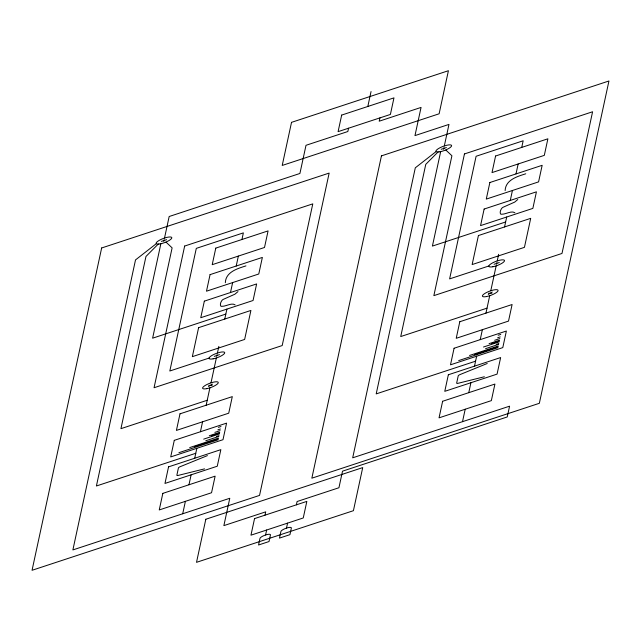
<?xml version="1.0" encoding="UTF-8"?>
<svg xmlns="http://www.w3.org/2000/svg" width="641" height="641" viewBox="0 0 641 641"><rect width="100%" height="100%" fill="white"/><g stroke="black" fill="none" stroke-linecap="round" stroke-linejoin="round"><path stroke-width="0.96" d="M160.835 243.884L120.933 428.661L207.227 400.256M163.808 241.369L164.16 239.71M164.521 238.051L169.168 216.506L299.916 173.471L306.005 145.299L347.839 131.525L348.56 128.208M182.709 513.77L185.393 501.342M188.975 484.772L191.122 474.829M194.704 458.251L196.843 448.315M200.425 431.738L202.572 421.794M206.154 405.224L209.911 387.821M210.985 382.853L216.354 357.999M216.706 356.34L217.067 354.681M217.419 353.023L218.853 346.396M224.759 319.05L226.906 309.106M230.488 292.536L232.635 282.593M236.209 266.023L238.356 256.079M241.937 239.51L243.364 232.875L196.298 248.371L169.817 371.003L209.038 358.095M264.997 515.164L265.719 511.847L223.877 525.62L229.782 498.273L72.882 549.922L135.507 259.917L155.955 243.949M265.574 534.987A5.577 1.442 -20.7 0 1 270.454 534.923L269.02 541.549L258.555 544.994L259.99 538.36A5.577 1.442 -20.7 0 1 265.574 534.987L266.648 530.011M367.822 106.478L371.043 91.559M286.495 528.096A5.577 1.442 -20.7 0 1 291.367 528.032L289.94 534.666L279.476 538.103L280.91 531.477A5.577 1.442 -20.7 0 1 286.495 528.096L287.569 523.128M296.382 504.836L297.095 501.518L338.937 487.745L342.51 471.175L507.255 416.946L509.579 406.178L352.686 457.818L415.304 167.814L435.76 151.845M379.937 117.88L379.224 121.197L421.057 107.424L414.975 135.596L448.972 124.41L444.317 145.948M440.631 151.781L400.729 336.557L487.024 308.153M443.604 149.265L443.965 147.606M462.514 421.666L465.198 409.238M468.771 392.669L470.919 382.725M474.5 366.155L476.648 356.212M480.221 339.642L482.369 329.698M485.95 313.12L489.708 295.725M490.782 290.75L496.15 265.895M496.503 264.236L496.863 262.578M497.224 260.919L498.65 254.293M504.555 226.954L506.702 217.011M510.284 200.433L512.431 190.489M516.005 173.919L518.152 163.976M521.734 147.406L523.168 140.78L476.095 156.268L449.613 278.899L488.843 265.991M225.32 282.689C225.784 271.912 237.49 268.587 245.952 265.895M505.124 190.585C505.581 179.809 517.287 176.491 525.756 173.791M237.971 291.615L234.918 294.195L223.252 299.387A5.264 1.362 -20.7 0 0 222.203 300.132C220.913 301.607 219.663 304.643 220.889 306.222A5.264 1.362 -20.7 0 0 221.754 306.334C226.033 306.534 231.681 302.408 235.111 304.868M517.768 199.511L514.715 202.091L503.057 207.283A5.264 1.362 -20.7 0 0 502.007 208.029C500.717 209.503 499.459 212.54 500.693 214.118A5.264 1.362 -20.7 0 0 501.55 214.238C505.829 214.431 511.486 210.304 514.907 212.772M158.399 243.917L145.964 256.472L96.406 485.99L195.777 453.283M438.196 151.813L425.768 164.368L376.203 393.895L475.574 361.179M208.469 386.531L212.419 384.143M488.266 294.435L492.216 292.04M207.42 455.607L179.72 466.88A4.888 1.266 -20.7 0 0 179.192 467.209A4.431 1.146 -20.7 0 0 178.454 467.802L176.836 475.326A4.431 1.146 -20.7 0 0 177.22 475.47A4.888 1.266 -20.7 0 0 177.861 475.494L204.551 468.867M487.216 363.503L459.525 374.777A4.888 1.266 -20.7 0 0 458.988 375.113A4.431 1.146 -20.7 0 0 458.259 375.706L456.632 383.222A4.431 1.146 -20.7 0 0 457.025 383.366A4.888 1.266 -20.7 0 0 457.666 383.398L484.356 376.764M161.372 241.401L166.596 239.678M441.168 149.297L446.4 147.574M225.832 314.082L152.614 338.184L172.117 247.867L166.059 242.162M505.629 221.978L432.411 246.08L451.913 155.763L445.864 150.058M214.27 356.372L219.502 354.649M494.067 264.268L499.299 262.546M218.373 427.371L220.985 426.513M498.169 335.267L500.789 334.41M217.836 429.855L220.448 428.997M497.632 337.759L500.252 336.894M214.863 432.379L220.095 430.656M494.66 340.275L499.892 338.552M209.278 435.752L219.735 432.314M489.075 343.656L499.531 340.211M211.714 435.72L219.559 433.14M491.511 343.624L499.355 341.036M203.686 439.133L219.374 433.965M483.482 347.029L499.179 341.869M216.402 436.489L219.022 435.624M496.206 344.385L498.818 343.528M205.769 440.76L218.837 436.457M485.566 348.656L498.642 344.353M189.72 447.578L218.485 438.107M469.516 355.475L498.281 346.012M194.768 446.689L218.301 438.941M474.564 354.585L498.105 346.837M178.903 452.682L218.124 439.766M458.7 360.579L497.921 347.67M488.522 293.257L491.968 293.217M208.726 385.361L212.171 385.313M101.655 247.971L32.05 570.29L259.549 495.405L329.154 173.086L101.655 247.971M184.656 246.048L154.056 387.733L282.192 345.555L312.784 203.87L184.656 246.048M162.822 493.378L159.248 509.948L211.546 492.737L215.128 476.159L162.822 493.378M168.551 466.864L164.969 483.434L217.267 466.215L220.849 449.645L168.551 466.864M174.28 440.351L170.698 456.921L222.996 439.702L226.577 423.132L174.28 440.351M180.001 413.83L176.419 430.407L228.725 413.189L232.298 396.619L180.001 413.83M198.606 327.663L192.348 356.66L244.646 339.442L250.911 310.444L198.606 327.663M204.335 301.142L200.753 317.72L253.059 300.501L256.632 283.931L204.335 301.142M210.064 274.628L206.482 291.198L258.78 273.987L262.361 257.418L210.064 274.628M215.785 248.115L212.211 264.685L264.509 247.474L268.082 230.896L215.785 248.115M205.817 519.25L196.515 562.333L353.415 510.693L362.718 467.601L205.817 519.25M291.527 122.351L282.216 165.442L439.117 113.794L448.42 70.71L291.527 122.351M254.541 518.609L250.96 535.179L303.257 517.96L306.839 501.39L254.541 518.609M341.677 115.084L338.095 131.653L390.393 114.443L393.975 97.865L341.677 115.084M381.451 155.867L311.846 478.186L539.345 403.301L608.95 80.982L381.451 155.867M464.453 153.944L433.861 295.637L561.989 253.459L592.588 111.766L464.453 153.944M442.627 401.274L439.045 417.844L491.343 400.633L494.924 384.063L442.627 401.274M448.347 374.761L444.774 391.33L497.071 374.12L500.645 357.55L448.347 374.761M454.076 348.247L450.495 364.817L502.792 347.606L506.374 331.028L454.076 348.247M459.797 321.734L456.224 338.304L508.521 321.085L512.103 304.515L459.797 321.734M478.41 235.559L472.145 264.557L524.442 247.346L530.708 218.341L478.41 235.559M484.131 209.046L480.558 225.616L532.855 208.397L536.429 191.827L484.131 209.046M489.86 182.525L486.279 199.103L538.576 181.884L542.158 165.314L489.86 182.525M495.581 156.011L492.008 172.589L544.305 155.37L547.887 138.801L495.581 156.011M206.755 388.662A8.365 2.163 -20.7 0 0 218.301 382.517A8.365 2.163 -20.7 0 0 206.274 384.84A8.365 2.163 -20.7 0 0 206.755 388.662M213.1 358.848A8.365 2.163 -20.7 0 0 224.751 352.718A8.365 2.163 -20.7 0 0 212.812 354.962A8.365 2.163 -20.7 0 0 213.1 358.848M160.202 243.876A8.365 2.163 -20.7 0 0 171.844 237.739A8.365 2.163 -20.7 0 0 159.905 239.99A8.365 2.163 -20.7 0 0 160.202 243.876M486.551 296.559A8.365 2.163 -20.7 0 0 498.105 290.413A8.365 2.163 -20.7 0 0 486.078 292.737A8.365 2.163 -20.7 0 0 486.551 296.559M492.905 266.752A8.365 2.163 -20.7 0 0 504.547 260.615A8.365 2.163 -20.7 0 0 492.608 262.866A8.365 2.163 -20.7 0 0 492.905 266.752M439.998 151.773A8.365 2.163 -20.7 0 0 451.641 145.643A8.365 2.163 -20.7 0 0 439.702 147.887A8.365 2.163 -20.7 0 0 439.998 151.773"/></g></svg>
